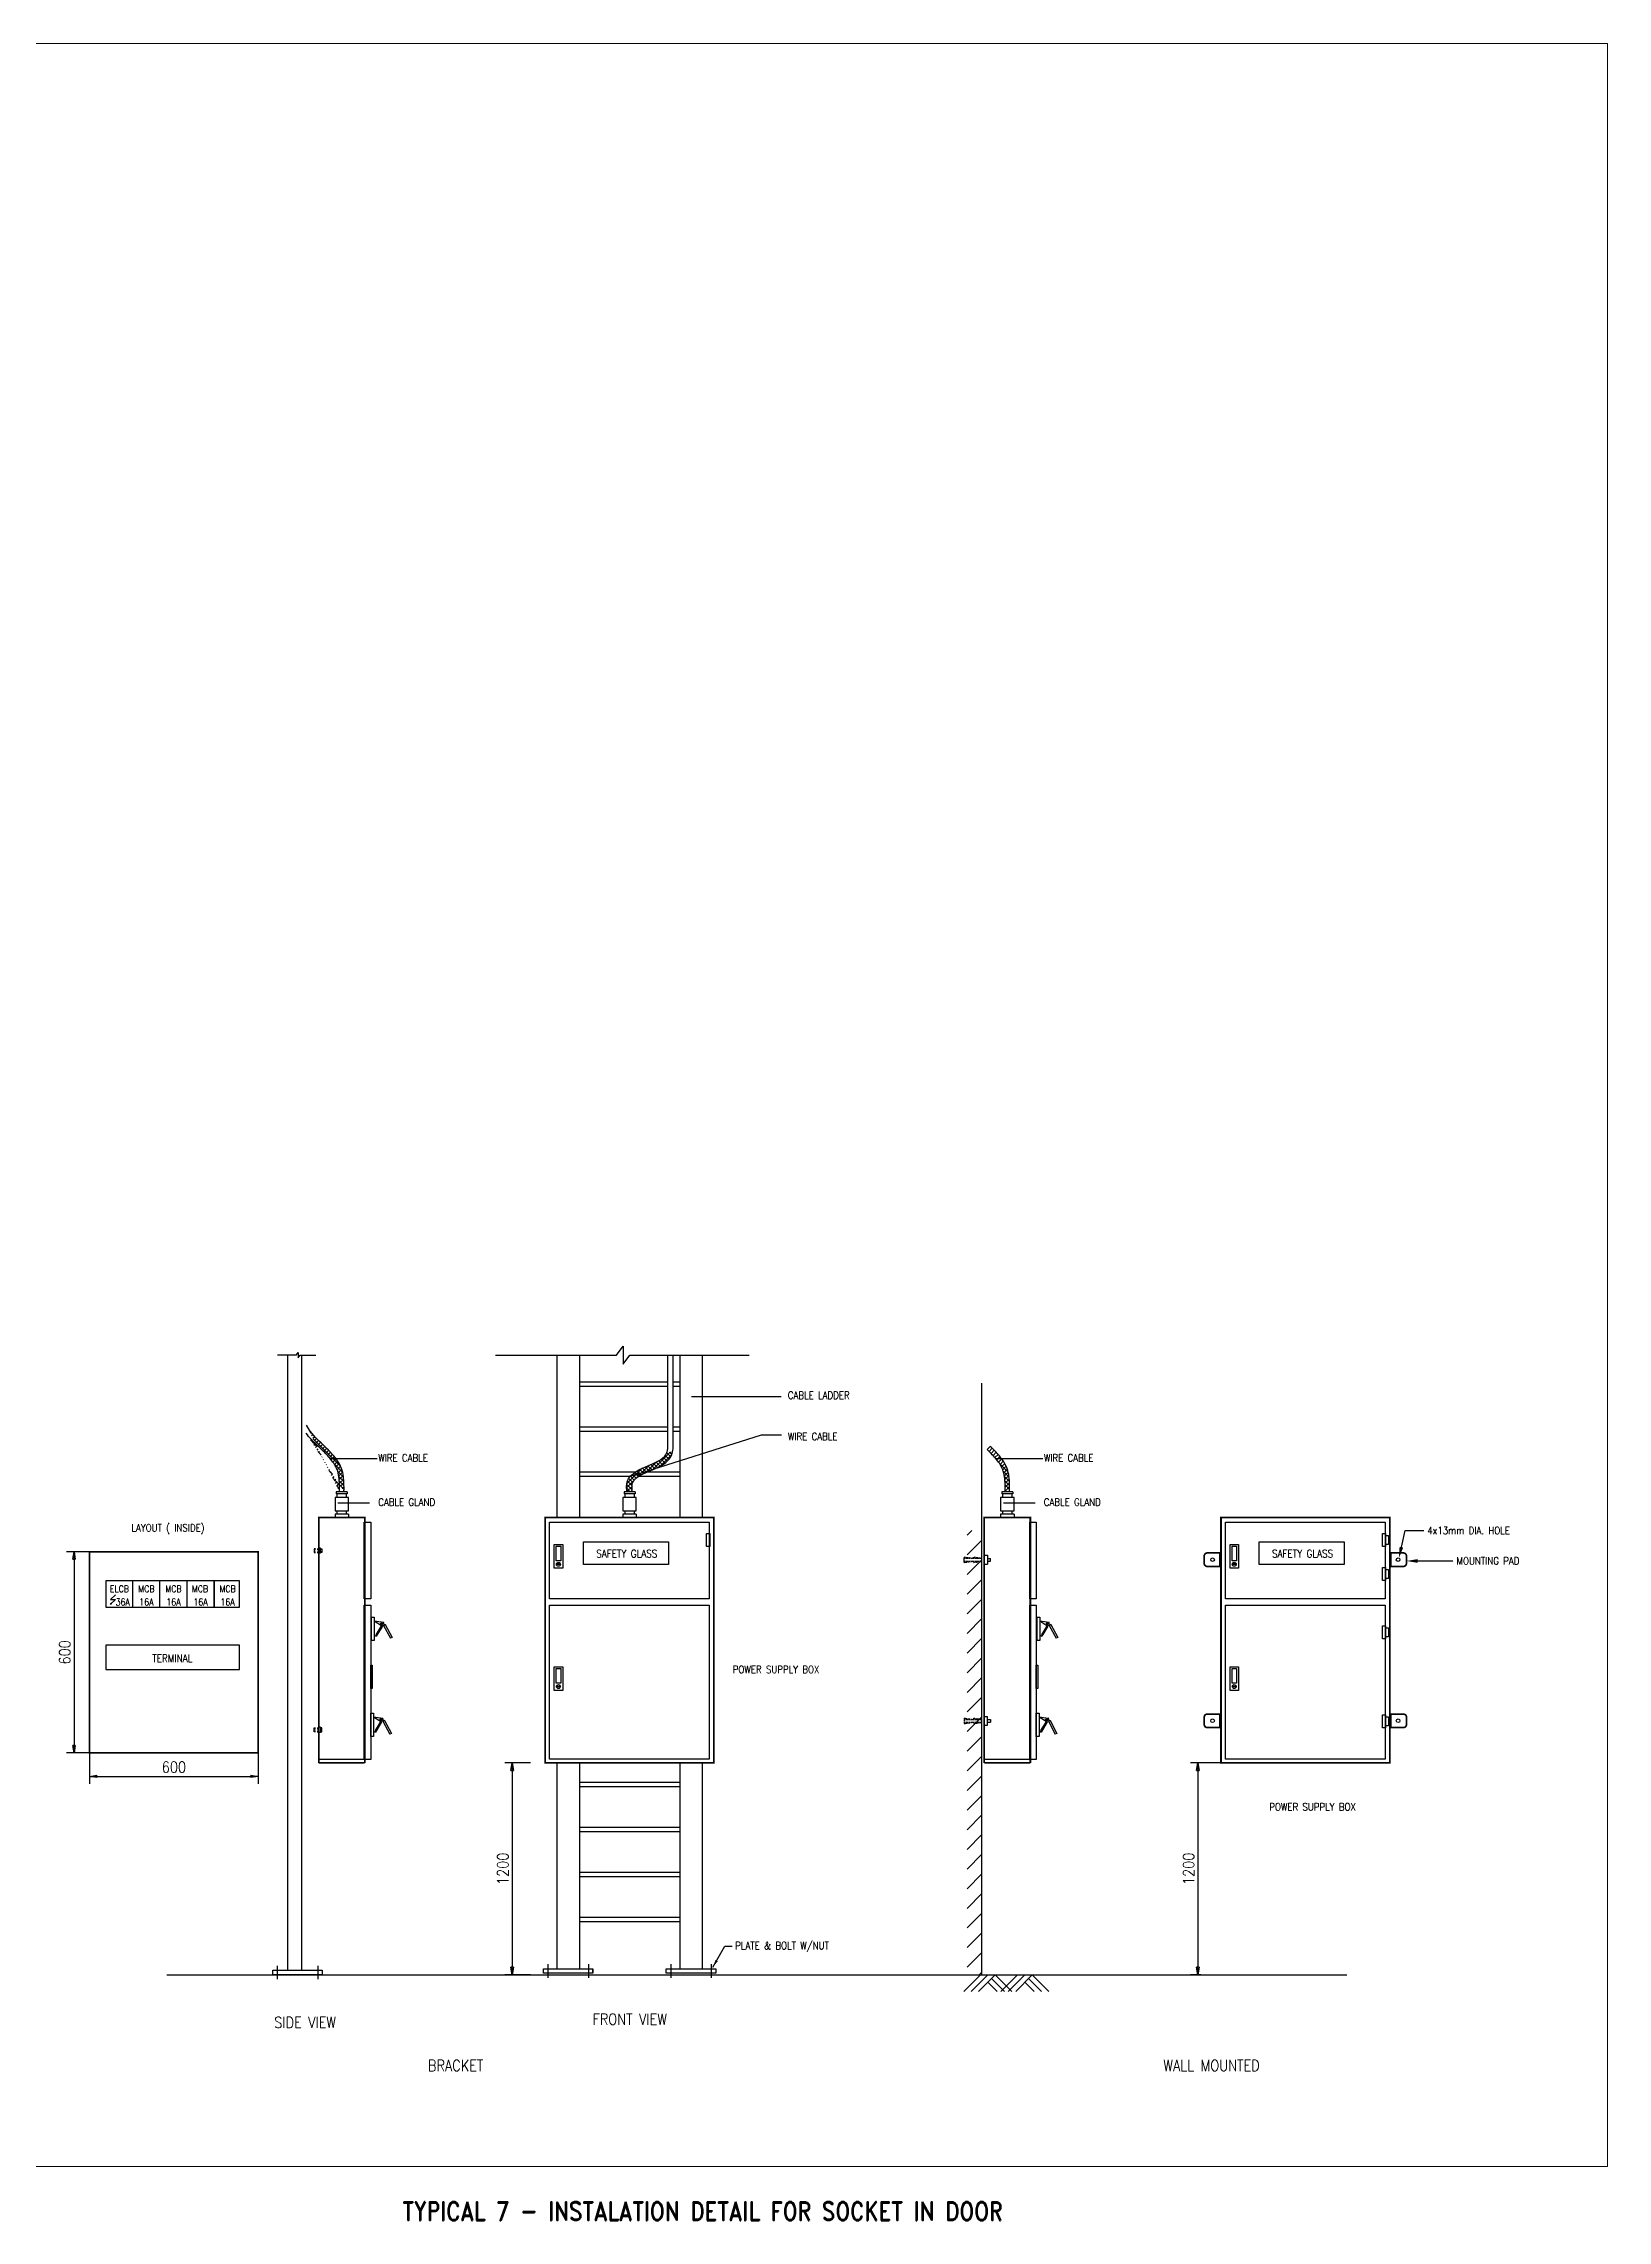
# Model space of a CAD drawing. Header units: inches. Extents: x 187 to 137830, y 99 to 66837.
# Drawn here: x 13154 to 34275, y 99 to 29498 of the extents above; entities that cross this region are included whole.
import ezdxf
from ezdxf.enums import TextEntityAlignment as Align

# ---------------------------------------------------------------- set-up
doc = ezdxf.new("R2010")
doc.units = ezdxf.units.IN
doc.header["$MEASUREMENT"] = 0
doc.linetypes.add('HIDDEN', pattern=[0.375, 0.25, -0.125])
doc.linetypes.add('HIDDEN2', pattern=[0.1875, 0.125, -0.0625])
for name, color, linetype in [('1', 7, 'Continuous'), ('DIM2', 4, 'Continuous'), ('DK Text', 7, 'Continuous'), ('DK Title', 7, 'Continuous'), ('DK-M02', 4, 'Continuous'), ('DK-M08', 1, 'Continuous'), ('DK-M12', 2, 'Continuous'), ('DK.TEXT', 7, 'Continuous'), ('text', 2, 'Continuous')]:
    doc.layers.add(name, color=color, linetype=linetype)
doc.layers.add('E13', color=4, linetype='Continuous', lineweight=20)
doc.layers.add('E21', color=7, linetype='Continuous', lineweight=20)
doc.styles.add('DK Text', font='romand.shx', dxfattribs={"width": 0.85})
doc.dimstyles.new('DK Dim', dxfattribs={"dimscale": 500, "dimtxt": 0.3, "dimasz": 0.2, "dimexe": 0.2, "dimexo": 0, "dimgap": 0.1, "dimtad": 1, "dimdec": 0, "dimzin": 0, "dimdsep": 46, "dimtxsty": 'DK Text', "dimblk": 'CLOSED', "dimcen": 0.9, "dimclrd": 151, "dimclre": 151, "dimclrt": 7, "dimadec": 0, "dimazin": 0, "dimtfac": 1, "dimtdec": 0, "dimtofl": 0, "dimtmove": 0, "dimatfit": 3, "dimldrblk": 'CLOSED', "dimfxl": 0.5, "dimfxlon": 1, "dimtolj": 1, "dimtzin": 0, "dimlwd": -1, "dimlwe": -1, "dimarcsym": 1})

# ---------------------------------------------------------------- blocks, each defined once
blk = doc.blocks.new('ocam')
at = {"layer": 'DK-M08'}
for p, q in [((0, 0), (26.8, -16.6)), ((0, 0), (30.2, -4)), ((0, -46), (6.6, -50)), ((21.7, -17.7), (5.3, -44.8)), ((5.3, -44.8), (8.5, -46.8)), ((26.8, -16.6), (6.6, -50)), ((24.9, -19.7), (21.7, -17.7)), ((30.9, -5.8), (22.8, -13.9)), ((22.9, -10.2), (30.7, -14.3)), ((24, -6.6), (35.9, -11.6)), ((30.7, -14.3), (35.9, -11.6)), ((30.7, -14.3), (52.9, -56.5)), ((35.9, -11.6), (58.4, -53.9)), ((58.4, -53.9), (52.9, -56.5))]:
    blk.add_line(p, q, dxfattribs=at)
blk.add_lwpolyline([(-8.9, 12.2), (0, 12.2), (0, -64), (-8.9, -64)], close=True, dxfattribs=at)
blk.add_circle((23.5, -8.4), 1.9, dxfattribs=at)
blk.add_arc((29.9, -5.2), 1.18, 324.46774, 74.20016, dxfattribs=at)
blk = doc.blocks.new('CABLE GLAND')
at = {"layer": 'DK Title', "color": 40}
for p, q in [((2125.79, 54.95), (2122.81, 54.95)), ((2122.81, 54.95), (2122.81, 51.95)), ((2123.06, 56.2), (2123.06, 55.7)), ((2125.54, 56.2), (2123.06, 56.2)), ((2125.54, 55.7), (2123.06, 55.7)), ((2123.31, 54.95), (2123.31, 55.7)), ((2125.29, 55.7), (2125.29, 54.95)), ((2125.54, 56.2), (2125.54, 55.7)), ((2125.79, 51.95), (2125.79, 54.95)), ((2122.81, 51.95), (2125.79, 51.95)), ((2125.79, 51.2), (2122.81, 51.2)), ((2122.81, 51.2), (2122.81, 50.45)), ((2122.81, 50.45), (2125.79, 50.45)), ((2123.31, 51.2), (2123.31, 51.95)), ((2125.29, 51.95), (2125.29, 51.2)), ((2125.79, 51.2), (2125.79, 50.45))]:
    blk.add_line(p, q, dxfattribs=at)
blk = doc.blocks.new('s1')
at = {"layer": 'DK-M02', "color": 4}
for p, q in [((79, -18), (79, -81)), ((104, -18), (79, -18)), ((79, -31), (104, -31)), ((79, -68), (104, -68)), ((79, -81), (104, -81)), ((130, -18), (143, -18)), ((130, -31), (143, -31)), ((130, -68), (143, -68)), ((130, -81), (143, -81)), ((183, -6), (170, -6)), ((183, -6), (170, -6)), ((183, -93), (170, -93)), ((183, -93), (183, -6)), ((183, -18), (208, -18)), ((208, -31), (183, -31)), ((208, -68), (183, -68)), ((208, -81), (183, -81)), ((208, -18), (208, -81))]:
    blk.add_line(p, q, dxfattribs=at)
blk = doc.blocks.new('YA1')
at = {"layer": 'DIM2', "color": 7}
blk.add_solid([(-3, 0.5), (-3, -0.5), (0, 0)], dxfattribs=at)
blk = doc.blocks.new('_Closed')
at = {"color": 0, "linetype": 'ByBlock', "lineweight": -2}
for p, q in [((-1, 0.17), (0, 0)), ((-1, 0.17), (-1, -0.17)), ((0, 0), (-1, -0.17)), ((0, 0), (-1, 0))]:
    blk.add_line(p, q, dxfattribs=at)
blk = doc.blocks.new('*D25')
at = {"color": 151, "linetype": 'Continuous', "transparency": 16777216}
blk.add_line((29056, 6278), (28643, 6278), dxfattribs=at)
at = {"color": 151, "transparency": 16777216}
for p, q in [((28743, 6178), (28743, 3518)), ((28783, 3418), (28643, 3418))]:
    blk.add_line(p, q, dxfattribs=at)
at = {"layer": 'DEFPOINTS', "color": 0, "linetype": 'Continuous', "transparency": 16777216}
for p in [(29056, 6278), (28743, 3418), (28783, 3418)]:
    blk.add_point(p, dxfattribs=at)
at = {"color": 151, "linetype": 'Continuous', "transparency": 16777216, "xscale": 100, "yscale": 100, "zscale": 100}
for p, rotation in [((28743, 6278), 90), ((28743, 3418), 270)]:
    blk.add_blockref('_Closed', p, dxfattribs=dict(at, rotation=rotation))
at = {"color": 7, "linetype": 'Continuous', "lineweight": 0, "transparency": 16777216, "insert": (28618, 4848), "char_height": 150, "attachment_point": 5, "rotation": 90, "style": 'DK Text'}
blk.add_mtext('\\A1;1200', dxfattribs=at)
blk = doc.blocks.new('ANCHOR')
at = {"linetype": 'HIDDEN2'}
for p, q in [((332.12, 234.37), (332.28, 233.25)), ((332.12, 233.23), (332.26, 232.25)), ((332.75, 234.39), (332.14, 234.39)), ((332.28, 233.25), (332.14, 233.25)), ((332.28, 234.39), (332.28, 232.25)), ((332.61, 234.39), (332.61, 232.25)), ((332.77, 234.37), (332.61, 233.25)), ((332.75, 233.25), (332.61, 233.25)), ((332.77, 233.23), (332.63, 232.25))]:
    blk.add_line(p, q, dxfattribs=at)
for centre, start, end in [((332.14, 234.38), 90, 188.1301), ((332.14, 233.23), 90, 188.1301), ((332.75, 234.38), 351.8699, 90), ((332.75, 233.23), 351.8699, 90)]:
    blk.add_arc(centre, 0.0163, start, end, dxfattribs=at)
blk = doc.blocks.new('*D28')
at = {"color": 151, "linetype": 'Continuous', "transparency": 16777216}
blk.add_line((13776, 6414), (13776, 5997), dxfattribs=at)
at = {"color": 151, "transparency": 16777216}
for p, q in [((16054, 6414), (16054, 5997)), ((13876, 6097), (15954, 6097))]:
    blk.add_line(p, q, dxfattribs=at)
at = {"layer": 'DEFPOINTS', "color": 0, "linetype": 'Continuous', "transparency": 16777216}
for p in [(13776, 6414), (16054, 6414), (16054, 6097)]:
    blk.add_point(p, dxfattribs=at)
at = {"color": 151, "linetype": 'Continuous', "transparency": 16777216, "xscale": 100, "yscale": 100, "zscale": 100, "rotation": 180}
blk.add_blockref('_Closed', (13776, 6097), dxfattribs=at)
at = {"color": 151, "linetype": 'Continuous', "transparency": 16777216, "xscale": 100, "yscale": 100, "zscale": 100}
blk.add_blockref('_Closed', (16054, 6097), dxfattribs=at)
at = {"color": 7, "linetype": 'Continuous', "lineweight": 0, "transparency": 16777216, "insert": (14915, 6222), "char_height": 150, "attachment_point": 5, "style": 'DK Text'}
blk.add_mtext('\\A1;600', dxfattribs=at)
blk = doc.blocks.new('*D29')
at = {"color": 151, "linetype": 'Continuous', "transparency": 16777216}
blk.add_line((13776, 9128), (13466, 9128), dxfattribs=at)
at = {"color": 151, "transparency": 16777216}
for p, q in [((13566, 9028), (13566, 6514)), ((13776, 6414), (13466, 6414))]:
    blk.add_line(p, q, dxfattribs=at)
at = {"layer": 'DEFPOINTS', "color": 0, "linetype": 'Continuous', "transparency": 16777216}
for p in [(13776, 9128), (13566, 6414), (13776, 6414)]:
    blk.add_point(p, dxfattribs=at)
at = {"color": 151, "linetype": 'Continuous', "transparency": 16777216, "xscale": 100, "yscale": 100, "zscale": 100}
for p, rotation in [((13566, 9128), 90), ((13566, 6414), 270)]:
    blk.add_blockref('_Closed', p, dxfattribs=dict(at, rotation=rotation))
at = {"color": 7, "linetype": 'Continuous', "lineweight": 0, "transparency": 16777216, "insert": (13441, 7771), "char_height": 150, "attachment_point": 5, "rotation": 90, "style": 'DK Text'}
blk.add_mtext('\\A1;600', dxfattribs=at)
blk = doc.blocks.new('*D23')
at = {"color": 151, "linetype": 'Continuous', "transparency": 16777216}
blk.add_line((19732, 6278), (19382, 6278), dxfattribs=at)
at = {"color": 151, "transparency": 16777216}
for p, q in [((19482, 6178), (19482, 3518)), ((19732, 3418), (19382, 3418))]:
    blk.add_line(p, q, dxfattribs=at)
at = {"layer": 'DEFPOINTS', "color": 0, "linetype": 'Continuous', "transparency": 16777216}
for p in [(19929, 6278), (19482, 3418), (19929, 3418)]:
    blk.add_point(p, dxfattribs=at)
at = {"color": 151, "linetype": 'Continuous', "transparency": 16777216, "xscale": 100, "yscale": 100, "zscale": 100}
for p, rotation in [((19482, 6278), 90), ((19482, 3418), 270)]:
    blk.add_blockref('_Closed', p, dxfattribs=dict(at, rotation=rotation))
at = {"color": 7, "linetype": 'Continuous', "lineweight": 0, "transparency": 16777216, "insert": (19357, 4848), "char_height": 150, "attachment_point": 5, "rotation": 90, "style": 'DK Text'}
blk.add_mtext('\\A1;1200', dxfattribs=at)

msp = doc.modelspace()

# ---------------------------------------------------------------- hatches: boundary and pattern name
h = msp.add_hatch()
h.set_pattern_fill('ANSI31', color=8, scale=1500, style=0)
h.set_pattern_definition([(45, (23127.53, -2427.31), (-132.5825, 132.5825), [])])
h.paths.add_polyline_path([(25826.52, 9417.56), (25626.52, 9417.56), (25626.52, 3417.56), (25826.52, 3417.56)])
at = {"layer": 'DK Title'}
h = msp.add_hatch(dxfattribs=at)
h.set_pattern_fill('ANSI37', color=256, scale=303.75, style=0)
h.set_pattern_definition([(45, (-117180.964, 6526.58), (-26.847961, 26.847961), []), (135, (-117180.964, 6526.58), (-26.847961, -26.847961), [])])
edge = h.paths.add_edge_path()
edge.add_spline(control_points=[(17211.78, 9940.48), (17211.96, 9960.56), (17212.15, 9980.76), (17212, 10041.43), (17210.96, 10081.97), (17203.32, 10157), (17197.43, 10191.71), (17175.38, 10267.42), (17156.52, 10307.31), (17110.19, 10381.38), (17082.77, 10415.98), (16990.53, 10519.19), (16918.04, 10582.99), (16819.42, 10682.21), (16787.61, 10716.75), (16739.13, 10780.43), (16720.88, 10809.18), (16705.94, 10839.13)], knot_values=[0, 0, 0, 0, 0.95390898, 0.95390898, 2.86172693, 2.86172693, 4.53724377, 4.53724377, 6.64065811, 6.64065811, 8.74407244, 8.74407244, 13.18957953, 13.18957953, 15.53267017, 15.53267017, 17.37678082, 17.37678082, 17.37678082, 17.37678082], degree=3, periodic=0)
edge.add_spline(control_points=[(17151.03, 9941.05), (17151.22, 9961.17), (17151.4, 9981.17), (17151.25, 10040.5), (17150.19, 10079.16), (17142.78, 10151.78), (17136.59, 10185.93), (17110.62, 10267.32), (17083.71, 10313.87), (17015.26, 10403.32), (16973.85, 10446.24), (16877.85, 10540.03), (16822.31, 10590.75), (16746.44, 10672.57), (16722.15, 10701.14), (16700.51, 10731.3)], knot_values=[0, 0, 0, 0, 0.95575301, 0.95575301, 2.86725902, 2.86725902, 4.71466987, 4.71466987, 7.63837149, 7.63837149, 10.56207311, 10.56207311, 14.05767136, 14.05767136, 15.84621896, 15.84621896, 15.84621896, 15.84621896], degree=3, periodic=0)
h = msp.add_hatch(dxfattribs=at)
h.set_pattern_fill('ANSI37', color=256, scale=303.75, style=0)
h.set_pattern_definition([(45, (-110126.342, 6526.58), (-26.847961, 26.847961), []), (135, (-110126.342, 6526.58), (-26.847961, -26.847961), [])])
edge = h.paths.add_edge_path()
edge.add_spline(control_points=[(21105.62, 9943.96), (21104.5, 9956.68), (21103.42, 9969.07), (21101.75, 9996.75), (21101.48, 10011.59), (21103.58, 10039.88), (21106.31, 10052.25), (21115.69, 10075.75), (21122.25, 10086.74), (21139.29, 10108.04), (21149.8, 10118.33), (21188.67, 10149.62), (21223.65, 10169.15), (21301.9, 10206.1), (21345.07, 10223.6), (21431.04, 10260.81), (21473.85, 10280.49), (21543.51, 10323.07), (21571.95, 10344.55), (21608.33, 10385.22), (21619.72, 10401.19), (21638.86, 10438.2), (21645.65, 10458.76), (21650.24, 10479.73)], knot_values=[0, 0, 0, 0, 0.59890892, 0.59890892, 1.3990131, 1.3990131, 2.31899309, 2.31899309, 3.23897308, 3.23897308, 4.15895308, 4.15895308, 6.13916258, 6.13916258, 8.11937207, 8.11937207, 10.09958157, 10.09958157, 11.67654946, 11.67654946, 12.55079989, 12.55079989, 13.51573987, 13.51573987, 13.51573987, 13.51573987], degree=3, periodic=0)
edge.add_line((21650.24, 10479.73), (21575.01, 10479.73))
edge.add_spline(control_points=[(21575.01, 10479.73), (21571.94, 10469.5), (21568.17, 10460.05), (21558.21, 10441.15), (21551.51, 10431.47), (21531.87, 10408.61), (21517.43, 10395.8), (21461.91, 10355.63), (21410.67, 10331.37), (21301.96, 10284.45), (21244.59, 10261.7), (21164.92, 10219.32), (21138.63, 10203.1), (21091.89, 10165.12), (21071.35, 10143.24), (21048.79, 10104.69), (21042.71, 10091.18), (21033.82, 10062.46), (21031.14, 10047.16), (21028.37, 10013.28), (21028.84, 9994.51), (21030.76, 9963.02), (21031.89, 9950.14), (21033, 9937.58)], knot_values=[0, 0, 0, 0, 0.66407977, 0.66407977, 1.43663009, 1.43663009, 2.55162924, 2.55162924, 5.11499985, 5.11499985, 7.67837046, 7.67837046, 9.05398405, 9.05398405, 10.42959764, 10.42959764, 11.0957493, 11.0957493, 11.76190095, 11.76190095, 12.59887181, 12.59887181, 13.19056915, 13.19056915, 13.19056915, 13.19056915], degree=3, periodic=0)
edge.add_line((21033, 9937.58), (21105.62, 9943.96))

# ---------------------------------------------------------------- linework, layer by layer
at = {"color": 4}
for p, q in [((16564.97, 11784.98), (16314.44, 11784.98)), ((16447.39, 11784.98), (16447.39, 3478.31)), ((16564.97, 11784.98), (16592.31, 11821.43)), ((16592.31, 11821.43), (16592.31, 11748.53)), ((16592.31, 11748.53), (16619.65, 11784.98)), ((16619.65, 11784.98), (16830.05, 11784.98)), ((16639.31, 11784.98), (16639.31, 3478.31)), ((19256.1, 11784.98), (20890.37, 11784.98)), ((20086.92, 11784.98), (20086.92, 9591.46)), ((20390.67, 11784.98), (20390.67, 9591.46)), ((20890.37, 11784.98), (20981.5, 11906.48)), ((20981.5, 11906.48), (20981.5, 11663.48)), ((20981.5, 11663.48), (21072.62, 11784.98)), ((21072.62, 11784.98), (22685.75, 11784.98)), ((21746.01, 11784.98), (21746.01, 9591.46)), ((22049.76, 11784.98), (22049.76, 9591.46)), ((20086.92, 6278.22), (20086.92, 3498)), ((20390.67, 6278.16), (20390.67, 3498)), ((21746.01, 6277.91), (21746.01, 3498)), ((22049.76, 6277.85), (22049.76, 3498)), ((16310.32, 3539.06), (16310.32, 3356.81)), ((16857.07, 3539.06), (16857.07, 3356.81)), ((19965.42, 3558.75), (19965.42, 3376.5)), ((20512.17, 3558.75), (20512.17, 3376.5)), ((21624.51, 3558.75), (21624.51, 3376.5)), ((22171.26, 3558.75), (22171.26, 3376.5)), ((16249.57, 3478.31), (16917.82, 3478.31)), ((20572.92, 3437.25), (20572.92, 3498)), ((21563.76, 3498), (22232.01, 3498))]:
    msp.add_line(p, q, dxfattribs=at)
at = {"linetype": 'Continuous'}
for p, q in [((25826.52, 3417.56), (25826.52, 11407.31)), ((14821.17, 3417.56), (30753.37, 3417.56))]:
    msp.add_line(p, q, dxfattribs=at)
at = {"color": 1, "linetype": 'Continuous'}
msp.add_line((31543.11, 9416.46), (31543.11, 9416.46), dxfattribs=at)
at = {"linetype": 'HIDDEN'}
for p, q in [((25866.59, 9081.81), (25904.09, 9081.81)), ((25866.59, 8963.25), (25904.09, 8963.25)), ((25941.59, 9004.17), (25941.59, 9040.89)), ((25866.59, 6906.03), (25904.09, 6906.03)), ((25866.59, 6787.46), (25904.09, 6787.46)), ((25941.59, 6865.1), (25941.59, 6828.38))]:
    msp.add_line(p, q, dxfattribs=at)
for p, q in [((25904.09, 9081.81), (25904.09, 8963.25)), ((25904.09, 9040.89), (25941.59, 9040.89)), ((25904.09, 9004.17), (25941.59, 9004.17)), ((25904.09, 6787.46), (25904.09, 6906.03)), ((25904.09, 6865.1), (25941.59, 6865.1)), ((25904.09, 6828.38), (25941.59, 6828.38))]:
    msp.add_line(p, q)
at = {"color": 4, "linetype": 'Continuous'}
for p, q in [((22193.03, 3519.44), (22356.78, 3803.06)), ((22356.78, 3803.06), (22452.88, 3803.06))]:
    msp.add_line(p, q, dxfattribs=at)
at = {"color": 8}
for p, q in [((25807.69, 3417.56), (25582.69, 3192.56)), ((25907.69, 3417.56), (25682.69, 3192.56)), ((26007.69, 3417.56), (25782.69, 3192.56)), ((25907.69, 3317.56), (26032.69, 3192.56)), ((25957.69, 3367.56), (26132.69, 3192.56)), ((26007.69, 3417.56), (26232.69, 3192.56)), ((26307.69, 3417.56), (26082.69, 3192.56)), ((26407.69, 3417.56), (26182.69, 3192.56)), ((26507.69, 3417.56), (26282.69, 3192.56)), ((26407.69, 3317.56), (26532.69, 3192.56)), ((26457.69, 3367.56), (26632.69, 3192.56)), ((26507.69, 3417.56), (26732.69, 3192.56))]:
    msp.add_line(p, q, dxfattribs=at)
at = {"color": 6, "linetype": 'Continuous', "lineweight": 0}
msp.add_lwpolyline([(186.86, 29497.83), (34274.63, 29497.83), (34274.63, 826.86), (186.86, 826.86)], close=True, dxfattribs=at)
at = {"color": 4}
for points in [[(20390.67, 11424.37), (21586.26, 11424.37)], [(20390.67, 11424.37), (21586.26, 11424.37)], [(21586.26, 11361.37), (20390.67, 11361.37)], [(21586.26, 11361.37), (20390.67, 11361.37)], [(21657.78, 11424.37), (21746.01, 11424.37)], [(21657.78, 11424.37), (21746.01, 11424.37)], [(21746.01, 11361.37), (21657.78, 11361.37)], [(21746.01, 11361.37), (21657.78, 11361.37)], [(20390.67, 10816.87), (21586.26, 10816.87)], [(20390.67, 10816.87), (21586.26, 10816.87)], [(21586.26, 10753.87), (20390.67, 10753.87)], [(21586.26, 10753.87), (20390.67, 10753.87)], [(21657.78, 10816.87), (21746.01, 10816.87)], [(21657.78, 10816.87), (21746.01, 10816.87)], [(21746.01, 10753.87), (21657.78, 10753.87)], [(21746.01, 10753.87), (21657.78, 10753.87)], [(20390.67, 10209.37), (21150.29, 10209.37)], [(21076.64, 10146.37), (20390.67, 10146.37)], [(21746.01, 10146.37), (21187.2, 10146.37)], [(21311.19, 10209.37), (21746.01, 10209.37)], [(20390.67, 6016.02), (21746.01, 6016.02)], [(21746.01, 5953.02), (20390.67, 5953.02)], [(20390.67, 5408.52), (21746.01, 5408.52)], [(21746.01, 5345.52), (20390.67, 5345.52)], [(20390.67, 4801.02), (21746.01, 4801.02)], [(21746.01, 4738.02), (20390.67, 4738.02)], [(20390.67, 4193.52), (21746.01, 4193.52)], [(21746.01, 4130.52), (20390.67, 4130.52)]]:
    msp.add_lwpolyline(points, dxfattribs=at)
for points in [[(16249.57, 3478.31), (16917.82, 3478.31), (16917.82, 3417.56), (16249.57, 3417.56)], [(19904.67, 3498), (20572.92, 3498), (20572.92, 3437.25), (19904.67, 3437.25)], [(21563.76, 3498), (22232.01, 3498), (22232.01, 3437.25), (21563.76, 3437.25)]]:
    msp.add_lwpolyline(points, close=True, dxfattribs=at)
at = {"color": 8}
msp.add_solid([(21208.04, 10167.14), (21194.21, 10208.63), (21076.64, 10146.37)], dxfattribs=at)
at = {"layer": '1'}
for p, q in [((13995.69, 8735.86), (13995.69, 8380.65)), ((15799.92, 8735.86), (13995.69, 8735.86)), ((14056.59, 8487.21), (14127.63, 8548.11)), ((14361.05, 8380.65), (14361.05, 8735.86)), ((14726.41, 8380.65), (14726.41, 8735.86)), ((15091.76, 8380.65), (15091.76, 8735.86)), ((15457.12, 8735.86), (15457.12, 8380.65)), ((15457.12, 8380.65), (15457.12, 8735.86)), ((15799.92, 8380.65), (15799.92, 8735.86)), ((13995.69, 8380.65), (15799.92, 8380.65)), ((14056.59, 8421.25), (14066.74, 8441.55)), ((14056.59, 8421.25), (14076.88, 8431.4)), ((13995.69, 7869.45), (13995.69, 7538.68)), ((15799.92, 7869.45), (13995.69, 7869.45)), ((15799.92, 7538.68), (15799.92, 7869.45)), ((13995.69, 7538.68), (15799.92, 7538.68)), ((16870.75, 6327.95), (17492.06, 6327.95)), ((25859.3, 6327.95), (26480.61, 6327.95))]:
    msp.add_line(p, q, dxfattribs=at)
at = {"layer": '1', "const_width": 22.78}
for points in [[(16870.75, 6277.82), (16870.75, 9591.46), (17492.06, 9591.46), (17492.06, 6277.82)], [(25859.3, 6277.82), (25859.3, 9591.46), (26480.61, 9591.46), (26480.61, 6277.82)], [(13776.16, 6414.27), (13776.16, 8335.28), (13776.16, 8335.28)], [(17492.06, 6277.82), (16870.75, 6277.82)], [(26480.61, 6277.82), (25859.3, 6277.82)]]:
    msp.add_lwpolyline(points, dxfattribs=at)
at = {"layer": '1'}
for points in [[(17484.2, 9527.51), (17572.86, 9527.51), (17572.86, 8492), (17484.2, 8492)], [(19988.4, 9527.51), (22144.37, 9527.51), (22144.37, 8492), (19988.4, 8492)], [(26472.75, 9527.51), (26561.41, 9527.51), (26561.41, 8492), (26472.75, 8492)], [(29114.76, 9527.51), (31270.73, 9527.51), (31270.73, 8492), (29114.76, 8492)], [(17484.2, 8408.63), (17572.86, 8408.63), (17572.86, 6323.45), (17484.2, 6323.45)], [(19988.4, 8408.63), (22144.37, 8408.63), (22144.37, 6327.95), (19988.4, 6327.95)], [(26472.75, 8408.63), (26561.41, 8408.63), (26561.41, 6323.45), (26472.75, 6323.45)], [(29114.76, 8408.63), (31270.73, 8408.63), (31270.73, 6327.95), (29114.76, 6327.95)], [(17572.86, 7598.39), (17591.5, 7598.39), (17591.5, 7282.65), (17572.86, 7282.65)], [(26561.41, 7598.39), (26580.05, 7598.39), (26580.05, 7282.65), (26561.41, 7282.65)]]:
    msp.add_lwpolyline(points, close=True, dxfattribs=at)
at = {"layer": '1', "const_width": 22.78}
for points in [[(19929.28, 9591.46), (22207.4, 9591.46), (22207.4, 6277.82), (19929.28, 6278.25), (19929.28, 9591.46)], [(29055.63, 9591.46), (31333.76, 9591.46), (31333.76, 6277.82), (29055.63, 6278.25), (29055.63, 9591.46)], [(13776.16, 9127.91), (16054.28, 9127.91), (16054.28, 6414.27), (13776.16, 6414.27), (13776.16, 9127.91)]]:
    msp.add_lwpolyline(points, close=True, dxfattribs=at)
for points in [[(29039.06, 9113.4), (28870.9, 9113.4, 0.41421356), (28828.98, 9071.48), (28828.98, 8973.58, 0.41421356), (28870.9, 8931.66), (29039.06, 8931.66)], [(31350.33, 9113.4), (31518.49, 9113.4, -0.41421356), (31560.41, 9071.48), (31560.41, 8973.58, -0.41421356), (31518.49, 8931.66), (31350.33, 8931.66)], [(29039.06, 6755.87), (28870.9, 6755.87, -0.41421356), (28828.98, 6797.79), (28828.98, 6895.7, -0.41421356), (28870.9, 6937.62), (29039.06, 6937.62)], [(31350.33, 6755.87), (31518.49, 6755.87, 0.41421356), (31560.41, 6797.79), (31560.41, 6895.7, 0.41421356), (31518.49, 6937.62), (31350.33, 6937.62)]]:
    msp.add_lwpolyline(points, format="xyb", close=True, dxfattribs=at)
at = {"layer": '1'}
msp.add_lwpolyline([(14056.59, 8487.21), (14127.63, 8487.21), (14056.59, 8421.25)], dxfattribs=at)
for centre in [(28941.69, 9022.53), (31447.7, 9022.53), (28941.69, 6846.74), (31447.7, 6846.74)]:
    msp.add_circle(centre, 24.55, dxfattribs=at)
at = {"layer": 'DK Title', "color": 40}
for p, q in [((21586.26, 10561.14), (21586.26, 11784.98)), ((21657.78, 10664.07), (21657.78, 11784.98))]:
    msp.add_line(p, q, dxfattribs=at)
at = {"layer": 'DK Title'}
for p, q in [((25896.59, 10510.36), (25939.58, 10553.36)), ((25923.83, 10483.91), (25966.81, 10526.89)), ((25950.72, 10457.1), (25993.69, 10500.08)), ((25993.82, 10499.95), (25971.04, 10522.73)), ((25977.05, 10429.74), (26020.04, 10472.73)), ((26002.62, 10401.61), (26045.67, 10444.66)), ((26027.16, 10372.46), (26070.36, 10415.65)), ((26050.36, 10341.96), (26093.85, 10385.45)), ((26181.69, 10204.68), (26063.41, 10322.97)), ((26071.84, 10309.75), (26115.88, 10353.78)), ((26091.16, 10275.37), (26136.1, 10320.31)), ((26107.74, 10238.26), (26154.1, 10284.62)), ((26193.49, 10139.2), (26115.01, 10217.67)), ((26120.82, 10197.64), (26169.48, 10246.3)), ((26130.11, 10153.23), (26181.67, 10204.79)), ((26198.66, 10080.33), (26130.92, 10148.06)), ((26135.98, 10105.41), (26190.56, 10159.98)), ((26200.47, 10024.82), (26137.33, 10087.96)), ((26138.99, 10054.72), (26196.38, 10112.11)), ((26200.58, 9971.01), (26139.59, 10032)), ((26139.64, 9947.98), (26200.62, 10008.96)), ((26139.9, 10001.94), (26199.54, 10061.57))]:
    msp.add_line(p, q, dxfattribs=at)
at = {"layer": 'DK Title', "color": 40}
for points, knots in [([(17151.03, 9941.05), (17151.22, 9961.17), (17151.4, 9981.17), (17151.25, 10040.5), (17150.19, 10079.16), (17142.78, 10151.78), (17136.59, 10185.93), (17110.62, 10267.32), (17083.71, 10313.87), (17015.26, 10403.32), (16973.85, 10446.24), (16877.85, 10540.03), (16822.31, 10590.75), (16746.44, 10672.57), (16722.15, 10701.14), (16700.51, 10731.3)], [0, 0, 0, 0, 0.95575301, 0.95575301, 2.86725902, 2.86725902, 4.71466987, 4.71466987, 7.63837149, 7.63837149, 10.56207311, 10.56207311, 14.05767136, 14.05767136, 15.84621896, 15.84621896, 15.84621896, 15.84621896]), ([(17211.78, 9940.48), (17211.96, 9960.56), (17212.15, 9980.76), (17212, 10041.43), (17210.96, 10081.97), (17203.32, 10157), (17197.43, 10191.71), (17175.38, 10267.42), (17156.52, 10307.31), (17110.19, 10381.38), (17082.77, 10415.98), (16990.53, 10519.19), (16918.04, 10582.99), (16819.42, 10682.21), (16787.61, 10716.75), (16739.13, 10780.43), (16720.88, 10809.18), (16705.94, 10839.13)], [0, 0, 0, 0, 0.95390898, 0.95390898, 2.86172693, 2.86172693, 4.53724377, 4.53724377, 6.64065811, 6.64065811, 8.74407244, 8.74407244, 13.18957953, 13.18957953, 15.53267017, 15.53267017, 17.37678082, 17.37678082, 17.37678082, 17.37678082]), ([(21105.62, 9943.96), (21104.5, 9956.68), (21103.42, 9969.07), (21101.75, 9996.75), (21101.48, 10011.59), (21103.58, 10039.88), (21106.31, 10052.25), (21115.69, 10075.75), (21122.25, 10086.74), (21139.29, 10108.04), (21149.8, 10118.33), (21188.67, 10149.62), (21223.65, 10169.15), (21301.9, 10206.1), (21345.07, 10223.6), (21431.04, 10260.81), (21473.85, 10280.49), (21543.51, 10323.07), (21571.95, 10344.55), (21608.33, 10385.22), (21619.72, 10401.19), (21642.05, 10444.36), (21649.63, 10471.92), (21658.31, 10527.66), (21659.49, 10556.03), (21659.54, 10606.69), (21658.81, 10629.01), (21658.03, 10655.27), (21657.91, 10659.67), (21657.78, 10664.07)], [0, 0, 0, 0, 0.59890892, 0.59890892, 1.3990131, 1.3990131, 2.31899309, 2.31899309, 3.23897308, 3.23897308, 4.15895308, 4.15895308, 6.13916258, 6.13916258, 8.11937207, 8.11937207, 10.09958157, 10.09958157, 11.67654946, 11.67654946, 12.55079989, 12.55079989, 13.821921, 13.821921, 15.09304211, 15.09304211, 16.10476142, 16.10476142, 16.308534, 16.308534, 16.308534, 16.308534]), ([(21033, 9937.58), (21031.89, 9950.14), (21030.76, 9963.02), (21028.84, 9994.51), (21028.37, 10013.28), (21031.14, 10047.16), (21033.82, 10062.46), (21042.71, 10091.18), (21048.79, 10104.69), (21071.35, 10143.24), (21091.89, 10165.12), (21138.63, 10203.1), (21164.92, 10219.32), (21244.59, 10261.7), (21301.96, 10284.45), (21410.67, 10331.37), (21461.91, 10355.63), (21517.43, 10395.8), (21531.87, 10408.61), (21551.51, 10431.47), (21558.21, 10441.15), (21570.32, 10464.12), (21575.27, 10478.45), (21582.42, 10510.6), (21584.55, 10528.29), (21585.9, 10551.72), (21586.11, 10556.4), (21586.26, 10561.14)], [0, 0, 0, 0, 0.59169734, 0.59169734, 1.4286682, 1.4286682, 2.09481985, 2.09481985, 2.76097151, 2.76097151, 4.1365851, 4.1365851, 5.51219869, 5.51219869, 8.0755693, 8.0755693, 10.63893991, 10.63893991, 11.75393906, 11.75393906, 12.52648938, 12.52648938, 13.49956821, 13.49956821, 14.47264705, 14.47264705, 14.71138789, 14.71138789, 14.71138789, 14.71138789]), ([(26139.58, 9941.05), (26139.77, 9961.17), (26139.95, 9981.17), (26139.8, 10040.5), (26138.74, 10079.16), (26131.33, 10151.78), (26125.14, 10185.93), (26099.17, 10267.32), (26072.26, 10313.87), (26003.81, 10403.32), (25962.4, 10446.24), (25911.37, 10496.1), (25904, 10503.23), (25896.59, 10510.36)], [0, 0, 0, 0, 0.95575301, 0.95575301, 2.86725902, 2.86725902, 4.71466987, 4.71466987, 7.63837149, 7.63837149, 10.56207311, 10.56207311, 11.0507112, 11.0507112, 11.0507112, 11.0507112]), ([(26200.33, 9940.48), (26200.51, 9960.56), (26200.7, 9980.76), (26200.55, 10041.43), (26199.51, 10081.97), (26191.88, 10157), (26185.98, 10191.71), (26163.93, 10267.42), (26145.07, 10307.31), (26098.74, 10381.38), (26071.32, 10415.98), (26009.47, 10485.2), (25974.62, 10519.6), (25939.58, 10553.36)], [0, 0, 0, 0, 0.95390898, 0.95390898, 2.86172693, 2.86172693, 4.53724377, 4.53724377, 6.64065811, 6.64065811, 8.74407244, 8.74407244, 11.03237614, 11.03237614, 11.03237614, 11.03237614])]:
    msp.add_open_spline(points, degree=3, knots=knots, dxfattribs=at)
at = {"layer": 'DK-M12', "color": 7}
for p, q in [((23116.3, 11222.38), (21906.91, 11222.38)), ((21118.14, 10160.21), (22850.64, 10708.81)), ((22850.64, 10708.81), (23118.58, 10708.81)), ((17660.01, 10386.25), (17027.27, 10386.25)), ((26648.56, 10386.25), (26015.82, 10386.25)), ((17557.08, 9788.07), (17128.09, 9788.07)), ((26545.63, 9788.07), (26116.64, 9788.07)), ((31491.59, 9190.96), (31543.11, 9416.46)), ((31543.11, 9416.46), (31793.11, 9416.46)), ((31710.41, 9005.63), (31936.91, 9005.63)), ((31936.91, 9005.63), (31936.91, 9005.63)), ((31936.91, 9005.63), (32186.91, 9005.63))]:
    msp.add_line(p, q, dxfattribs=at)
for points in [[(31458.19, 9044.72), (31467.22, 9196.53), (31515.97, 9185.39)], [(31560.41, 9005.63), (31710.41, 9030.63), (31710.41, 8980.63)]]:
    msp.add_solid(points, dxfattribs=at)
at = {"layer": 'DK.TEXT'}
for points in [[(20051.5, 9226.47), (20167.22, 9226.47), (20167.22, 8908.55), (20051.5, 8908.55)], [(20078.97, 9205.55), (20138, 9205.55), (20138, 9007.57), (20078.97, 9007.57)], [(20445.82, 9264.59), (21593.98, 9264.59), (21593.98, 8955.63), (20445.82, 8955.63)], [(22108.87, 9375.17), (22152.15, 9375.17), (22152.15, 9200.15), (22108.87, 9200.15)], [(29177.85, 9226.47), (29293.58, 9226.47), (29293.58, 8908.55), (29177.85, 8908.55)], [(29205.33, 9205.55), (29264.36, 9205.55), (29264.36, 9007.57), (29205.33, 9007.57)], [(29572.18, 9264.59), (30720.33, 9264.59), (30720.33, 8955.63), (29572.18, 8955.63)], [(31235.22, 9375.17), (31278.5, 9375.17), (31278.5, 9200.15), (31235.22, 9200.15)], [(31277.48, 9349.82), (31317.25, 9349.82), (31317.25, 9227.3), (31277.48, 9227.3)], [(20091.9, 8966.46), (20123.55, 8966.46), (20123.55, 8955.81), (20091.9, 8955.81)], [(29218.25, 8966.46), (29249.91, 8966.46), (29249.91, 8955.81), (29218.25, 8955.81)], [(31235.22, 8917.54), (31278.5, 8917.54), (31278.5, 8742.51), (31235.22, 8742.51)], [(31277.48, 8892.18), (31317.25, 8892.18), (31317.25, 8769.67), (31277.48, 8769.67)], [(31235.22, 8129.98), (31278.5, 8129.98), (31278.5, 7954.95), (31235.22, 7954.95)], [(31277.48, 8104.63), (31317.25, 8104.63), (31317.25, 7982.11), (31277.48, 7982.11)], [(20051.5, 7576.14), (20167.22, 7576.14), (20167.22, 7258.22), (20051.5, 7258.22)], [(20078.97, 7555.22), (20138, 7555.22), (20138, 7357.24), (20078.97, 7357.24)], [(29177.85, 7576.14), (29293.58, 7576.14), (29293.58, 7258.22), (29177.85, 7258.22)], [(29205.33, 7555.22), (29264.36, 7555.22), (29264.36, 7357.24), (29205.33, 7357.24)], [(20091.9, 7316.14), (20123.55, 7316.14), (20123.55, 7305.48), (20091.9, 7305.48)], [(29218.25, 7316.14), (29249.91, 7316.14), (29249.91, 7305.48), (29218.25, 7305.48)], [(31235.22, 6928.05), (31278.5, 6928.05), (31278.5, 6753.02), (31235.22, 6753.02)], [(31277.48, 6902.69), (31317.25, 6902.69), (31317.25, 6780.18), (31277.48, 6780.18)]]:
    msp.add_lwpolyline(points, close=True, dxfattribs=at)
for centre in [(20107.88, 8960.09), (29234.24, 8960.09), (20107.88, 7309.77), (29234.24, 7309.77)]:
    msp.add_circle(centre, 26.57, dxfattribs=at)

# ---------------------------------------------------------------- block references
at = {"yscale": 112.5, "zscale": 112.5, "rotation": 90}
for p, xscale in [((51955.91, 46422.68), -112.5), ((51955.91, -30553.41), 112.5)]:
    msp.add_blockref('ANCHOR', p, dxfattribs=dict(at, xscale=xscale))
at = {"layer": 'DK Title', "xscale": 60.75, "yscale": 60.75, "zscale": 60.75}
for p in [(-111869.87, 6526.58), (-107981.97, 6526.58), (-102881.32, 6526.58)]:
    msp.add_blockref('CABLE GLAND', p, dxfattribs=at)
at = {"layer": 'DK-M12', "xscale": 4.142045489163138, "yscale": 4.142045489730663, "zscale": 4.1420454890625}
for p in [(17619.71, 8194.88), (26608.26, 8194.88), (17609.58, 6900.67), (26598.13, 6900.67)]:
    msp.add_blockref('ocam', p, dxfattribs=at)
at = {"layer": 'E13', "color": 6, "linetype": 'Continuous', "lineweight": 0, "xscale": 0.8100000000558794, "yscale": 0.8099999999976717, "zscale": 0.81}
msp.add_blockref('s1', (16744.9, 9183.97), dxfattribs=at)
at = {"layer": 'E13', "color": 6, "linetype": 'Continuous', "lineweight": 0, "xscale": -0.8100000000558794, "yscale": 0.8099999999976717, "zscale": 0.81, "rotation": 180}
msp.add_blockref('s1', (16744.9, 6685.3), dxfattribs=at)
at = {"layer": 'text', "xscale": -18.75, "yscale": 18.75, "zscale": 18.75}
for p in [(21906.91, 11222.38), (17027.27, 10386.25), (26015.82, 10386.25), (17128.09, 9788.07), (26116.64, 9788.07)]:
    msp.add_blockref('YA1', p, dxfattribs=at)
at = {"layer": 'text', "linetype": 'Continuous', "xscale": 34.17187499961337, "yscale": 34.171875, "zscale": 34.171875, "rotation": 239.9999999996257}
msp.add_blockref('YA1', (22193.03, 3519.44), dxfattribs=at)

# ---------------------------------------------------------------- texts
at = {"layer": 'DK Text', "linetype": 'Continuous', "style": 'DK Text', "width": 0.85}
for s, p in [('CABLE LADDER', (23206.06, 11192.67)), ('WIRE CABLE', (23206.06, 10636.87)), ('WIRE CABLE', (17674.4, 10348.08)), ('WIRE CABLE', (26662.95, 10348.08)), ('CABLE GLAND', (17674.4, 9749.89)), ('CABLE GLAND', (26662.95, 9749.89)), ('4x13mm DIA. HOLE', (31843.11, 9366.46)), ('MOUNTING PAD', (32236.91, 8955.63)), ('POWER SUPPLY BOX', (22462.66, 7490.72)), ('POWER SUPPLY BOX', (29707.83, 5634.01)), ('PLATE & BOLT W/NUT', (22495.64, 3760.62))]:
    msp.add_text(s, height=100, dxfattribs=at).set_placement(p)
msp.add_text('LAYOUT ( INSIDE)', height=100, dxfattribs=at).set_placement((14834.38, 9402.61), align=Align.CENTER)
at = {"layer": 'DK.TEXT', "color": 7, "linetype": 'Continuous', "style": 'DK Text', "width": 0.85}
for s, height, p in [('SAFETY GLASS', 102.513, (21031.13, 9053.19)), ('SAFETY GLASS', 102.513, (30157.48, 9053.19)), ('ELCB', 91.125, (14178.37, 8583.63)), ('MCB', 91.125, (14543.73, 8583.63)), ('MCB', 91.125, (14909.09, 8583.63)), ('MCB', 91.125, (15267.7, 8583.63)), ('MCB', 91.125, (15639.8, 8583.63)), ('36A', 91.125, (14224.04, 8406.02)), ('16A', 91.125, (14543.73, 8406.02)), ('16A', 91.125, (14909.09, 8406.02)), ('16A', 91.125, (15274.44, 8406.02)), ('16A', 91.125, (15639.8, 8406.02)), ('TERMINAL', 102.513, (14893.06, 7640.34))]:
    msp.add_text(s, height=height, dxfattribs=at).set_placement(p, align=Align.CENTER)
at = {"layer": 'E21', "style": 'DK Text', "width": 0.85}
for s, p in [('SIDE VIEW', (16687.69, 2698.84)), ('FRONT VIEW', (21070.79, 2741.44))]:
    msp.add_text(s, height=150, dxfattribs=at).set_placement(p, align=Align.CENTER)
for s, p in [(' BRACKET', (18258.45, 2116.68)), (' WALL MOUNTED', (28190.03, 2116.68))]:
    msp.add_text(s, height=150, dxfattribs=at).set_placement(p)
msp.add_text('TYPICAL 7 - INSTALATION DETAIL FOR SOCKET IN DOOR', height=250, dxfattribs=at).set_placement((22053.12, 224.22), align=Align.MIDDLE)

# ---------------------------------------------------------------- dimensions: what is measured, and where the dimension line sits
at = {"color": 6, "linetype": 'Continuous', "lineweight": 0}
for base, p1, p2, text, picture, middle in [((13565.62, 6414.27), (13776.16, 9127.91), (13776.16, 6414.27), '600', '*D29', (13440.62, 7771.09)), ((28743.14, 3417.56), (29055.63, 6278.25), (28782.52, 3417.56), '1200', '*D25', (28618.14, 4847.9))]:
    dim = msp.add_linear_dim(base=base, p1=p1, p2=p2, angle=90, text=text, dimstyle='DK Dim', override={"dimfxl": 200, "dimarcsym": 2}, dxfattribs=at)
    dim.commit()
    dim.dimension.update_dxf_attribs({"geometry": picture, "text_midpoint": middle})
dim = msp.add_linear_dim(base=(16054.28, 6096.95), p1=(13776.16, 6414.27), p2=(16054.28, 6414.27), text='600', dimstyle='DK Dim', override={"dimfxl": 200, "dimarcsym": 2}, dxfattribs=at)
dim.commit()
dim.dimension.update_dxf_attribs({"geometry": '*D28', "text_midpoint": (14915.22, 6221.95)})
dim = msp.add_linear_dim(base=(19481.98, 3417.56), p1=(19929.28, 6278.25), p2=(19929.28, 3417.56), angle=90, text='1200', dimstyle='DK Dim', dxfattribs=at)
dim.commit()
dim.dimension.update_dxf_attribs({"geometry": '*D23', "text_midpoint": (19356.98, 4847.9)})

doc.saveas('drawing.dxf')
